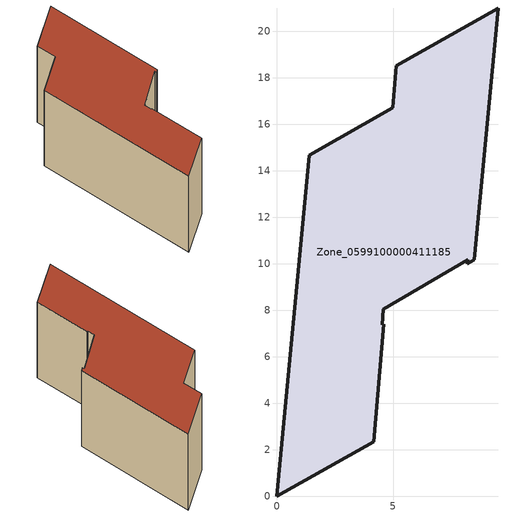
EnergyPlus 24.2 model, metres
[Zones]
Zone_0599100000411185
 floor ground (C_G): 4.6,7.39 4.16,2.34 0,0 1.39,14.65 4.99,16.69 5.14,18.52 9.52,20.99 8.49,10.16 8.19,9.98 8.21,10.17 4.57,8.03 4.52,7.37 z0
 wall outside (C_F): 8.19,9.98 8.49,10.16 9.52,20.99 5.14,18.52 4.99,16.69 1.39,14.65 0,0 4.16,2.34 4.6,7.39 4.52,7.37 4.57,8.03 8.21,10.17 8.19,9.98 z0:6.6
 roof outside (C_R): 4.16,2.34 4.6,7.39 4.52,7.37 4.57,8.03 8.21,10.17 8.19,9.98 8.49,10.16 9.52,20.99 5.14,18.52 4.99,16.69 1.39,14.65 0,0 z6.6
[BUILDING]
Pand.0599100000411185: North Axis=0; Terrain=City; Loads Convergence Tolerance Value=0.04; Temperature Convergence Tolerance Value=0.4; Solar Distribution=FullExterior; Maximum Number of Warmup Days=25; Minimum Number of Warmup Days=1
[Site:Location]
Rotterdam.The.Hague.AP_ZH_NLD Design_Conditions: Latitude=51.96; Longitude=4.45; Time Zone=1; Elevation=-4.5
[SITE:GROUNDTEMPERATURE:BUILDINGSURFACE]
18, 18, 18, 18, 18, 18, 18, 18, 18, 18, 18, 18
[MATERIAL] Thermal Absorptance=0.9; Solar Absorptance=0.7; Visible Absorptance=0.7
Name | Roughness | Thickness | Conductivity | Density | Specific Heat
G.TI.2006-2014 | MediumSmooth | 0.15 | 0.06 | 540 | 1210
F.TI.2006-2014 | Rough | 0.3 | 0.12 | 1920 | 840
R.TI.2006-2014 | MediumRough | 0.2 | 0.08 | 1500 | 1000
[CONSTRUCTION]
C_G: G.TI.2006-2014
C_F: F.TI.2006-2014
C_R: R.TI.2006-2014
[ZONE]
Zone_0599100000411185: Type=1; Multiplier=1; Ceiling Height=Autocalculate; Volume=Autocalculate; Floor Area=autocalculate; Part of Total Floor Area=Yes
[ZONEINFILTRATION:DESIGNFLOWRATE]
Infil_Zone_0599100000411185: Zone or ZoneList or Space or SpaceList=Zone_0599100000411185; Schedule=AlwaysOn; Design Flow Rate Calculation Method=Flow/Area; Flow Rate per Floor Area=0.0015; Constant Term Coefficient=1; Temperature Term Coefficient=0; Velocity Term Coefficient=0; Velocity Squared Term Coefficient=0
[HVACTEMPLATE:ZONE:IDEALLOADSAIRSYSTEM]
Zone_0599100000411185: Maximum Heating Supply Air Temperature=50; Minimum Cooling Supply Air Temperature=13; Maximum Heating Supply Air Humidity Ratio=0.0156; Minimum Cooling Supply Air Humidity Ratio=0.0077; Heating Limit=NoLimit; Cooling Limit=NoLimit; Dehumidification Control Type=ConstantSensibleHeatRatio; Cooling Sensible Heat Ratio=0.7; Dehumidification Setpoint=60; Humidification Control Type=None; Humidification Setpoint=30; Outdoor Air Method=None; Outdoor Air Flow Rate per Person=0.00944; Outdoor Air Flow Rate per Zone Floor Area=0; Outdoor Air Flow Rate per Zone=0; Demand Controlled Ventilation Type=None; Outdoor Air Economizer Type=NoEconomizer; Heat Recovery Type=None; Sensible Heat Recovery Effectiveness=0.7; Latent Heat Recovery Effectiveness=0.65
[ZONECONTROL:THERMOSTAT]
ThermostatControl_Zone_0599100000411185: Zone or ZoneList=Zone_0599100000411185; Control Type Schedule=DualSetpointControlType; Control 1=Thermostat_Zone_0599100000411185; Temperature Difference Between Cutout And Setpoint=0
[THERMOSTATSETPOINT:DUALSETPOINT]
Thermostat_Zone_0599100000411185: Heating Setpoint Temperature Schedule=HeatingSetpoint_Zone_0599100000411185; Cooling Setpoint Temperature Schedule=CoolingSetpoint_Zone_0599100000411185
[SCHEDULE:COMPACT]
HeatingSetpoint_Zone_0599100000411185: Through: 12/31, For: AllDays, Until: 24:00, 21
CoolingSetpoint_Zone_0599100000411185: Through: 12/31, For: AllDays, Until: 24:00, 24
DualSetpointControlType: Through: 12/31, For: AllDays, Until: 24:00, 4
AlwaysOn: Through: 12/31, For: AllDays, Until: 24:00, 1
